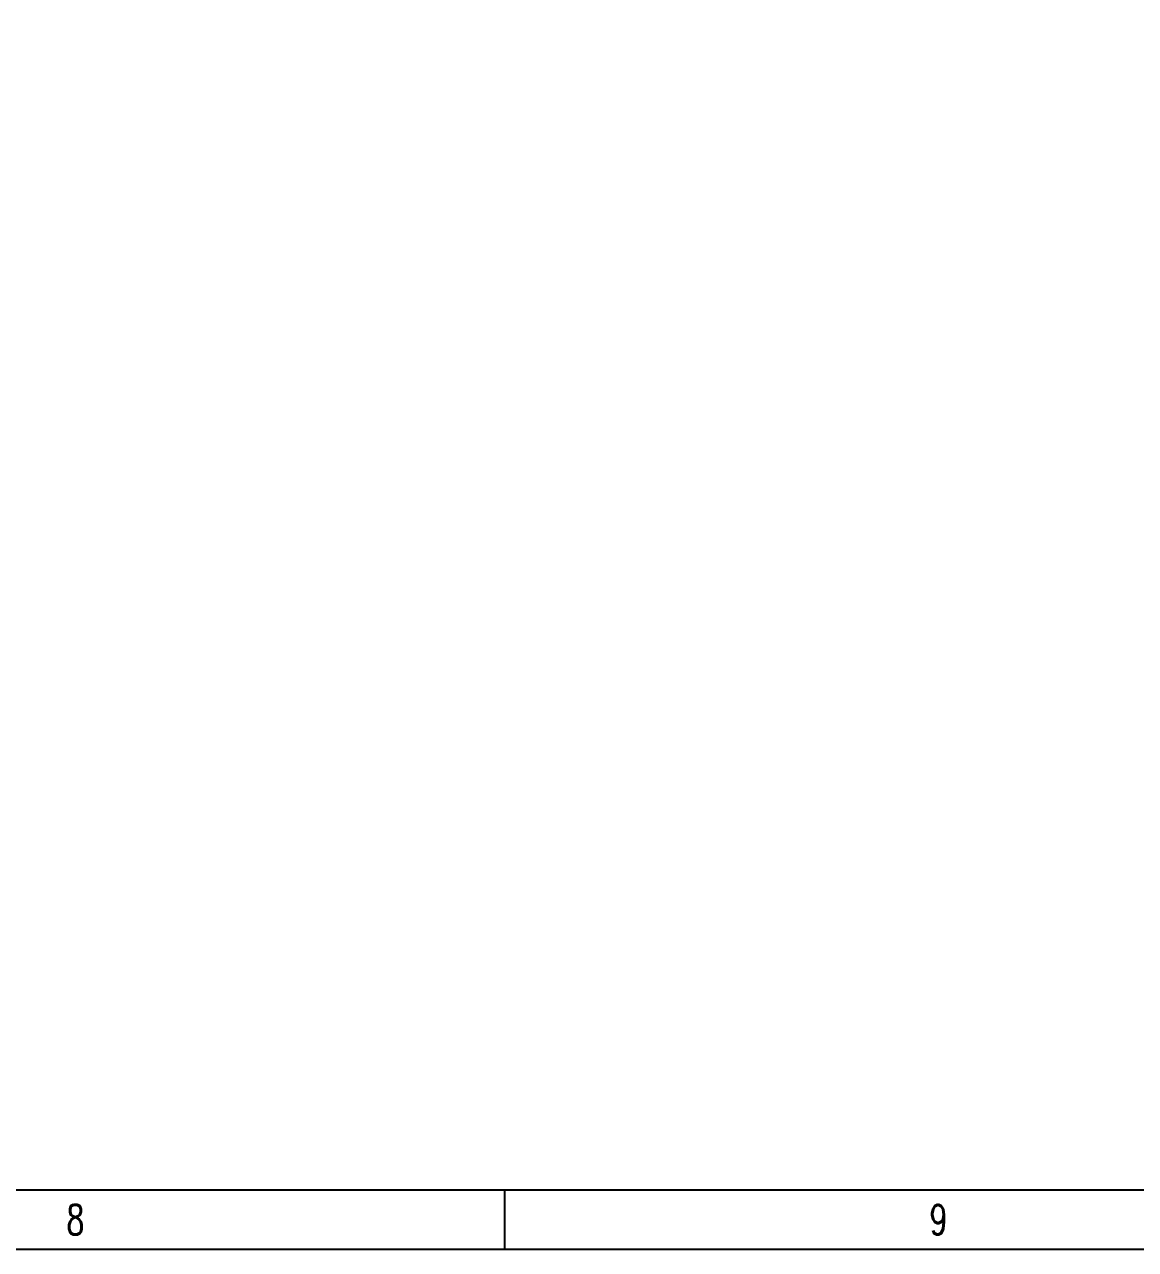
# Model space of a CAD drawing. Header units: millimetres. Extents: x 0 to 1487, y 0 to 841.
# Drawn here: x 1105.9 to 1292.8, y 0 to 206 of the extents above; entities that cross this region are included whole.
import ezdxf

# ---------------------------------------------------------------- set-up
doc = ezdxf.new("R2010")
doc.units = ezdxf.units.MM
doc.header["$MEASUREMENT"] = 0
doc.layers.add('内层矩形', color=1, linetype='Continuous')
doc.layers.add('外层矩形', color=1, linetype='Continuous')
doc.styles.add('HZ', font='txt_____.ttf', dxfattribs={"width": 0.7, "bigfont": 'HZTXT'})

msp = doc.modelspace()

# ---------------------------------------------------------------- linework, layer by layer
msp.add_lwpolyline([(25, 831), (1476.92, 831), (1476.92, 10), (25, 10)], close=True)
at = {"color": 4, "flags": 128}
for points in [[(1186.6, 10), (1186.6, 0)], [(1487, 0), (0, 0)]]:
    msp.add_lwpolyline(points, dxfattribs=at)
at = {"layer": '内层矩形'}
msp.add_lwpolyline([(25, 831), (1476.92, 831), (1477, 10), (25, 10)], close=True, dxfattribs=at)
at = {"layer": '外层矩形'}
msp.add_lwpolyline([(0, 841), (1487, 841), (1487, 0), (0, 0)], close=True, dxfattribs=at)

# ---------------------------------------------------------------- texts
at = {"color": 0, "style": 'HZ', "width": 0.7}
for s, p in [('8', (1112.93, 2.5)), ('9', (1258.13, 2.5))]:
    msp.add_text(s, height=5, dxfattribs=at).set_placement(p)

doc.saveas('drawing.dxf')
